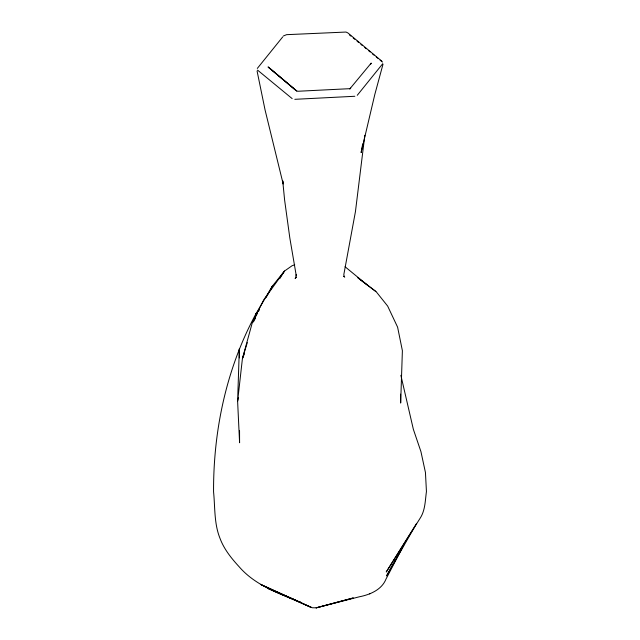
<?xml version="1.0" encoding="UTF-8"?>
<svg xmlns="http://www.w3.org/2000/svg" width="640" height="640" viewBox="0 0 640 640"><rect width="100%" height="100%" fill="white"/><g stroke="black" fill="none" stroke-linecap="round" stroke-linejoin="round"><path stroke-width="0.96" d="M364.824 135.288L355.448 211.576L343.824 274.568L344.24 276.776L343.824 276.224L344.736 277.136M362.696 143.872L361.128 152.576L374.824 94.432L383.016 64.184M238.44 397.376L237.616 401.28L239.584 442.76L239.552 430.784M254.928 319.28L256.16 313.424L272.384 286.112L284.48 271.064L292.136 265.696L294.72 264.824M247.288 342.624L242.416 358.632L237.616 401.28L239.328 348.896L239.352 357.888M253.584 321.904L256.16 313.424C226.584 367.736 213.376 429.744 213.56 491.328L213.568 491.888C215.128 507.36 214.032 523.512 219.952 538.208C223.984 549.168 231.408 558.344 239.224 566.848C254.056 583.992 275.576 592.328 296.072 600.424M244.312 354.04L242.416 358.632L252.296 322.672L263.728 299.848L284.48 271.064L279.736 278.68M271.248 288.864L272.384 286.112L266.168 297.424M370.952 63.512L370.656 64.096L371.192 63.088L349.736 88.984L350.712 88.16L350.336 88.488M403.88 544.752L386.016 579.04C381.696 589.872 369.952 594.704 359.272 596.808L316.224 607.84L312.208 607.744L260.512 584.36L311.28 607.456L267.712 588.312L295.976 600.312M393.664 562.856L386.568 575.912L416.624 523.376L386.24 571.992L420.016 518.416C425.304 510.456 425.16 500.648 426.44 491.528L425.448 472.512L420.936 451.624L413.368 429.36L400.864 375.312M394.608 561.12L395.552 559.376M396.496 557.64L397.448 555.896M257.552 313.096L252.296 322.672L254.928 318.448M258.512 311.36L259.472 309.616M257.312 68.424L282.744 36.888M357.256 95.296L382.688 63.76M296.408 277.008L295.128 278.424L296.056 277.328L295.72 277.904L296.176 274.712L296.2 275.28L289.824 237.96L284.616 200.088L282.744 181.008M283.344 36.008L286.568 34.672L346.016 32.048L347.864 32.92L381.856 61.216M350.12 88.656L297.72 91.272L296.112 90.584L268.048 66.928L296.72 90.992L268.592 67.32M369.504 593.84L370.408 593.536M294.824 99.32L354.84 96.272M297.88 601.184L300.6 602.328M298.712 601.472L300.536 602.248M357.768 277.776L376.392 291.976L387.656 306.08L397.6 327.152L402.384 350.672L400.672 403.056L400.592 394.152M359.488 279.056L375.888 291.44M345.048 266.744L367.032 284.784M349.384 34.848L350.92 36.112M353.224 38.016L354.76 39.28M357.072 41.176L358.608 42.448M360.912 44.344L362.448 45.608M364.752 47.504L366.288 48.776M368.6 50.672L370.136 51.936M372.44 53.84L373.976 55.104M376.28 57L377.824 58.272M380.128 60.168L382.432 62.064M257.568 70.12L292.152 98.6M257.072 71L265.056 109.904L283.168 183.984L282.864 181.064M353.152 597.984L316.224 607.84L353.152 597.984"/></g></svg>
